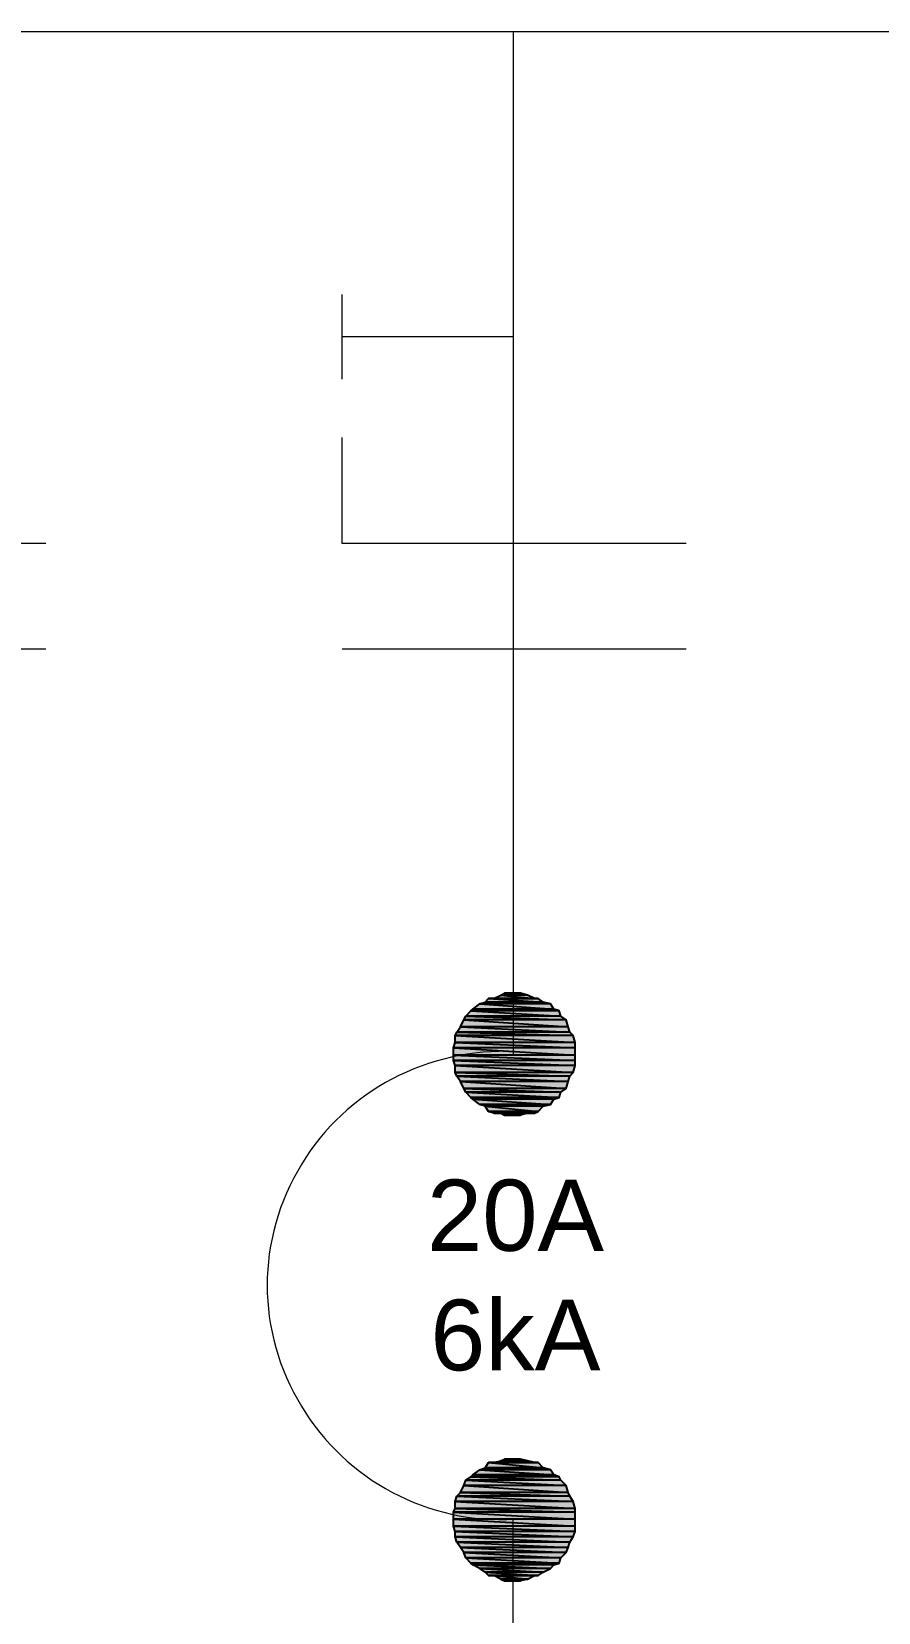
# Model space of a CAD drawing. Header units: millimetres. Extents: x 40 to 176, y -32 to 59.
# Drawn here: x 130.778 to 132.118, y 39.277 to 41.78 of the extents above; entities that cross this region are included whole.
import ezdxf

# ---------------------------------------------------------------- set-up
doc = ezdxf.new("R2010")
doc.units = ezdxf.units.MM
doc.layers.add('13 - Diagrama unifilar', color=7, linetype='Continuous', lineweight=30)
doc.styles.add('Arial0', font='arial.ttf', dxfattribs={"height": 3.14658})

msp = doc.modelspace()

# ---------------------------------------------------------------- hatches: boundary and pattern name
at = {"layer": '13 - Diagrama unifilar', "true_color": 0x000007}
h = msp.add_hatch(color=7, dxfattribs=at)
h.paths.add_polyline_path([(131.588, 40.2431), (131.4958, 40.2431), (131.5992, 40.2403)])
h.paths.add_polyline_path([(131.4958, 40.2431), (131.5992, 40.2403), (131.4875, 40.2403)])
h = msp.add_hatch(color=7, dxfattribs=at)
h.paths.add_polyline_path([(131.5797, 40.2487), (131.5014, 40.2487), (131.588, 40.2431)])
h.paths.add_polyline_path([(131.5014, 40.2487), (131.588, 40.2431), (131.4958, 40.2431)])
h = msp.add_hatch(color=7, dxfattribs=at)
h.paths.add_polyline_path([(131.5629, 40.2543), (131.521, 40.2543), (131.5741, 40.2487)])
h.paths.add_polyline_path([(131.521, 40.2543), (131.5741, 40.2487), (131.5098, 40.2487)])
h = msp.add_hatch(color=7, dxfattribs=at)
h.paths.add_polyline_path([(131.5517, 40.2571), (131.5266, 40.2571), (131.5629, 40.2543)])
h.paths.add_polyline_path([(131.5266, 40.2571), (131.5629, 40.2543), (131.521, 40.2543)])
h = msp.add_hatch(color=7, dxfattribs=at)
h.paths.add_polyline_path([(131.616, 40.2208), (131.4651, 40.2208), (131.6244, 40.2152)])
h.paths.add_polyline_path([(131.4651, 40.2208), (131.6244, 40.2152), (131.4623, 40.2152)])
h = msp.add_hatch(color=7, dxfattribs=at)
h.paths.add_polyline_path([(131.6132, 40.2291), (131.4735, 40.2291), (131.616, 40.2208)])
h.paths.add_polyline_path([(131.4735, 40.2291), (131.616, 40.2208), (131.4651, 40.2208)])
h = msp.add_hatch(color=7, dxfattribs=at)
h.paths.add_polyline_path([(131.6048, 40.2319), (131.4763, 40.2319), (131.6132, 40.2291)])
h.paths.add_polyline_path([(131.4763, 40.2319), (131.6132, 40.2291), (131.4735, 40.2291)])
h = msp.add_hatch(color=7, dxfattribs=at)
h.paths.add_polyline_path([(131.5992, 40.2403), (131.4875, 40.2403), (131.6048, 40.2319)])
h.paths.add_polyline_path([(131.4875, 40.2403), (131.6048, 40.2319), (131.4763, 40.2319)])
h = msp.add_hatch(color=7, dxfattribs=at)
h.paths.add_polyline_path([(131.6299, 40.1956), (131.4512, 40.1956), (131.6355, 40.19)])
h.paths.add_polyline_path([(131.4512, 40.1956), (131.6355, 40.19), (131.4484, 40.19)])
h = msp.add_hatch(color=7, dxfattribs=at)
h.paths.add_polyline_path([(131.6271, 40.204), (131.4567, 40.204), (131.6299, 40.1956)])
h.paths.add_polyline_path([(131.4567, 40.204), (131.6299, 40.1956), (131.4512, 40.1956)])
h = msp.add_hatch(color=7, dxfattribs=at)
h.paths.add_polyline_path([(131.6244, 40.2152), (131.4623, 40.2152), (131.6271, 40.204)])
h.paths.add_polyline_path([(131.4623, 40.2152), (131.6271, 40.204), (131.4567, 40.204)])
h = msp.add_hatch(color=7, dxfattribs=at)
h.paths.add_polyline_path([(131.6383, 40.1789), (131.4484, 40.1789), (131.6383, 40.1705)])
h.paths.add_polyline_path([(131.4484, 40.1789), (131.6383, 40.1705), (131.4456, 40.1705)])
h = msp.add_hatch(color=7, dxfattribs=at)
h.paths.add_polyline_path([(131.6383, 40.1705), (131.4456, 40.1705), (131.6383, 40.1593)])
h.paths.add_polyline_path([(131.4456, 40.1705), (131.6383, 40.1593), (131.4456, 40.1593)])
h = msp.add_hatch(color=7, dxfattribs=at)
h.paths.add_polyline_path([(131.6355, 40.19), (131.4484, 40.19), (131.6383, 40.1789)])
h.paths.add_polyline_path([(131.4484, 40.19), (131.6383, 40.1789), (131.4484, 40.1789)])
h = msp.add_hatch(color=7, dxfattribs=at)
h.paths.add_polyline_path([(131.6383, 40.1593), (131.4456, 40.1593), (131.6383, 40.1509)])
h.paths.add_polyline_path([(131.4456, 40.1593), (131.6383, 40.1509), (131.4456, 40.1509)])
h = msp.add_hatch(color=7, dxfattribs=at)
h.paths.add_polyline_path([(131.6383, 40.1509), (131.4456, 40.1509), (131.6383, 40.1425)])
h.paths.add_polyline_path([(131.4456, 40.1509), (131.6383, 40.1425), (131.4484, 40.1425)])
h = msp.add_hatch(color=7, dxfattribs=at)
h.paths.add_polyline_path([(131.6383, 40.1425), (131.4484, 40.1425), (131.6355, 40.1314)])
h.paths.add_polyline_path([(131.4484, 40.1425), (131.6355, 40.1314), (131.4484, 40.1314)])
h = msp.add_hatch(color=7, dxfattribs=at)
h.paths.add_polyline_path([(131.6355, 40.1314), (131.4484, 40.1314), (131.6299, 40.1258)])
h.paths.add_polyline_path([(131.4484, 40.1314), (131.6299, 40.1258), (131.4512, 40.1258)])
h = msp.add_hatch(color=7, dxfattribs=at)
h.paths.add_polyline_path([(131.6299, 40.1258), (131.4512, 40.1258), (131.6271, 40.1174)])
h.paths.add_polyline_path([(131.4512, 40.1258), (131.6271, 40.1174), (131.4567, 40.1174)])
h = msp.add_hatch(color=7, dxfattribs=at)
h.paths.add_polyline_path([(131.6271, 40.1174), (131.4567, 40.1174), (131.6244, 40.1062)])
h.paths.add_polyline_path([(131.4567, 40.1174), (131.6244, 40.1062), (131.4623, 40.1062)])
h = msp.add_hatch(color=7, dxfattribs=at)
h.paths.add_polyline_path([(131.6244, 40.1062), (131.4623, 40.1062), (131.616, 40.1006)])
h.paths.add_polyline_path([(131.4623, 40.1062), (131.616, 40.1006), (131.4651, 40.1006)])
h = msp.add_hatch(color=7, dxfattribs=at)
h.paths.add_polyline_path([(131.616, 40.1006), (131.4651, 40.1006), (131.6132, 40.0923)])
h.paths.add_polyline_path([(131.4651, 40.1006), (131.6132, 40.0923), (131.4735, 40.0923)])
h = msp.add_hatch(color=7, dxfattribs=at)
h.paths.add_polyline_path([(131.6132, 40.0923), (131.4735, 40.0923), (131.6048, 40.0895)])
h.paths.add_polyline_path([(131.4735, 40.0923), (131.6048, 40.0895), (131.4763, 40.0895)])
h = msp.add_hatch(color=7, dxfattribs=at)
h.paths.add_polyline_path([(131.6048, 40.0895), (131.4763, 40.0895), (131.5992, 40.0811)])
h.paths.add_polyline_path([(131.4763, 40.0895), (131.5992, 40.0811), (131.4875, 40.0811)])
h = msp.add_hatch(color=7, dxfattribs=at)
h.paths.add_polyline_path([(131.5992, 40.0811), (131.4875, 40.0811), (131.588, 40.0783)])
h.paths.add_polyline_path([(131.4875, 40.0811), (131.588, 40.0783), (131.4958, 40.0783)])
h = msp.add_hatch(color=7, dxfattribs=at)
h.paths.add_polyline_path([(131.588, 40.0783), (131.4958, 40.0783), (131.5797, 40.0699)])
h.paths.add_polyline_path([(131.4958, 40.0783), (131.5797, 40.0699), (131.5014, 40.0699)])
h = msp.add_hatch(color=7, dxfattribs=at)
h.paths.add_polyline_path([(131.5797, 40.0699), (131.5014, 40.0699), (131.5741, 40.0671)])
h.paths.add_polyline_path([(131.5014, 40.0699), (131.5741, 40.0671), (131.5098, 40.0671)])
h = msp.add_hatch(color=7, dxfattribs=at)
h.paths.add_polyline_path([(131.521, 40.0671), (131.5266, 40.0643), (131.5517, 40.0643)])
h.paths.add_polyline_path([(131.5266, 40.0643), (131.5517, 40.0643), (131.5461, 40.0643)])
for points in [[(131.521, 40.0671), (131.5629, 40.0671), (131.5517, 40.0643)], [(131.521, 39.3296), (131.5629, 39.3296), (131.5517, 39.3268)]]:
    msp.add_hatch(color=7, dxfattribs=at).paths.add_polyline_path(points)
h = msp.add_hatch(color=7, dxfattribs=at)
h.paths.add_polyline_path([(131.5629, 39.5168), (131.521, 39.5168), (131.5741, 39.514)])
h.paths.add_polyline_path([(131.521, 39.5168), (131.5741, 39.514), (131.5098, 39.514)])
h = msp.add_hatch(color=7, dxfattribs=at)
h.paths.add_polyline_path([(131.5517, 39.5196), (131.5266, 39.5196), (131.5629, 39.5168)])
h.paths.add_polyline_path([(131.5266, 39.5196), (131.5629, 39.5168), (131.521, 39.5168)])
h = msp.add_hatch(color=7, dxfattribs=at)
h.paths.add_polyline_path([(131.6132, 39.4917), (131.4735, 39.4917), (131.616, 39.4861)])
h.paths.add_polyline_path([(131.4735, 39.4917), (131.616, 39.4861), (131.4651, 39.4861)])
h = msp.add_hatch(color=7, dxfattribs=at)
h.paths.add_polyline_path([(131.6048, 39.4945), (131.4763, 39.4945), (131.6132, 39.4917)])
h.paths.add_polyline_path([(131.4763, 39.4945), (131.6132, 39.4917), (131.4735, 39.4917)])
h = msp.add_hatch(color=7, dxfattribs=at)
h.paths.add_polyline_path([(131.5992, 39.5028), (131.4875, 39.5028), (131.6048, 39.4945)])
h.paths.add_polyline_path([(131.4875, 39.5028), (131.6048, 39.4945), (131.4763, 39.4945)])
h = msp.add_hatch(color=7, dxfattribs=at)
h.paths.add_polyline_path([(131.588, 39.5056), (131.4958, 39.5056), (131.5992, 39.5028)])
h.paths.add_polyline_path([(131.4958, 39.5056), (131.5992, 39.5028), (131.4875, 39.5028)])
h = msp.add_hatch(color=7, dxfattribs=at)
h.paths.add_polyline_path([(131.5797, 39.514), (131.5014, 39.514), (131.588, 39.5056)])
h.paths.add_polyline_path([(131.5014, 39.514), (131.588, 39.5056), (131.4958, 39.5056)])
h = msp.add_hatch(color=7, dxfattribs=at)
h.paths.add_polyline_path([(131.6271, 39.4665), (131.4567, 39.4665), (131.6299, 39.4609)])
h.paths.add_polyline_path([(131.4567, 39.4665), (131.6299, 39.4609), (131.4512, 39.4609)])
h = msp.add_hatch(color=7, dxfattribs=at)
h.paths.add_polyline_path([(131.6244, 39.4777), (131.4623, 39.4777), (131.6271, 39.4665)])
h.paths.add_polyline_path([(131.4623, 39.4777), (131.6271, 39.4665), (131.4567, 39.4665)])
h = msp.add_hatch(color=7, dxfattribs=at)
h.paths.add_polyline_path([(131.616, 39.4861), (131.4651, 39.4861), (131.6244, 39.4777)])
h.paths.add_polyline_path([(131.4651, 39.4861), (131.6244, 39.4777), (131.4623, 39.4777)])
h = msp.add_hatch(color=7, dxfattribs=at)
h.paths.add_polyline_path([(131.6383, 39.4414), (131.4484, 39.4414), (131.6383, 39.4358)])
h.paths.add_polyline_path([(131.4484, 39.4414), (131.6383, 39.4358), (131.4456, 39.4358)])
h = msp.add_hatch(color=7, dxfattribs=at)
h.paths.add_polyline_path([(131.6299, 39.4609), (131.4512, 39.4609), (131.6355, 39.4525)])
h.paths.add_polyline_path([(131.4512, 39.4609), (131.6355, 39.4525), (131.4484, 39.4525)])
h = msp.add_hatch(color=7, dxfattribs=at)
h.paths.add_polyline_path([(131.6355, 39.4525), (131.4484, 39.4525), (131.6383, 39.4414)])
h.paths.add_polyline_path([(131.4484, 39.4525), (131.6383, 39.4414), (131.4484, 39.4414)])
h = msp.add_hatch(color=7, dxfattribs=at)
h.paths.add_polyline_path([(131.6383, 39.4358), (131.4456, 39.4358), (131.6383, 39.4246)])
h.paths.add_polyline_path([(131.4456, 39.4358), (131.6383, 39.4246), (131.4456, 39.4246)])
h = msp.add_hatch(color=7, dxfattribs=at)
h.paths.add_polyline_path([(131.6383, 39.4246), (131.4456, 39.4246), (131.6383, 39.4134)])
h.paths.add_polyline_path([(131.4456, 39.4246), (131.6383, 39.4134), (131.4456, 39.4134)])
h = msp.add_hatch(color=7, dxfattribs=at)
h.paths.add_polyline_path([(131.6383, 39.4134), (131.4456, 39.4134), (131.6383, 39.4051)])
h.paths.add_polyline_path([(131.4456, 39.4134), (131.6383, 39.4051), (131.4484, 39.4051)])
h = msp.add_hatch(color=7, dxfattribs=at)
h.paths.add_polyline_path([(131.6383, 39.4051), (131.4484, 39.4051), (131.6355, 39.3967)])
h.paths.add_polyline_path([(131.4484, 39.4051), (131.6355, 39.3967), (131.4484, 39.3967)])
h = msp.add_hatch(color=7, dxfattribs=at)
h.paths.add_polyline_path([(131.6355, 39.3967), (131.4484, 39.3967), (131.6299, 39.3883)])
h.paths.add_polyline_path([(131.4484, 39.3967), (131.6299, 39.3883), (131.4512, 39.3883)])
h = msp.add_hatch(color=7, dxfattribs=at)
h.paths.add_polyline_path([(131.6299, 39.3883), (131.4512, 39.3883), (131.6271, 39.3799)])
h.paths.add_polyline_path([(131.4512, 39.3883), (131.6271, 39.3799), (131.4567, 39.3799)])
h = msp.add_hatch(color=7, dxfattribs=at)
h.paths.add_polyline_path([(131.6271, 39.3799), (131.4567, 39.3799), (131.6244, 39.3715)])
h.paths.add_polyline_path([(131.4567, 39.3799), (131.6244, 39.3715), (131.4623, 39.3715)])
h = msp.add_hatch(color=7, dxfattribs=at)
h.paths.add_polyline_path([(131.6244, 39.3715), (131.4623, 39.3715), (131.616, 39.3632)])
h.paths.add_polyline_path([(131.4623, 39.3715), (131.616, 39.3632), (131.4651, 39.3632)])
h = msp.add_hatch(color=7, dxfattribs=at)
h.paths.add_polyline_path([(131.616, 39.3632), (131.4651, 39.3632), (131.6132, 39.3548)])
h.paths.add_polyline_path([(131.4651, 39.3632), (131.6132, 39.3548), (131.4735, 39.3548)])
h = msp.add_hatch(color=7, dxfattribs=at)
h.paths.add_polyline_path([(131.6132, 39.3548), (131.4735, 39.3548), (131.6048, 39.352)])
h.paths.add_polyline_path([(131.4735, 39.3548), (131.6048, 39.352), (131.4763, 39.352)])
h = msp.add_hatch(color=7, dxfattribs=at)
h.paths.add_polyline_path([(131.6048, 39.352), (131.4763, 39.352), (131.5992, 39.3464)])
h.paths.add_polyline_path([(131.4763, 39.352), (131.5992, 39.3464), (131.4875, 39.3464)])
h = msp.add_hatch(color=7, dxfattribs=at)
h.paths.add_polyline_path([(131.5992, 39.3464), (131.4875, 39.3464), (131.588, 39.3408)])
h.paths.add_polyline_path([(131.4875, 39.3464), (131.588, 39.3408), (131.4958, 39.3408)])
h = msp.add_hatch(color=7, dxfattribs=at)
h.paths.add_polyline_path([(131.588, 39.3408), (131.4958, 39.3408), (131.5797, 39.3352)])
h.paths.add_polyline_path([(131.4958, 39.3408), (131.5797, 39.3352), (131.5014, 39.3352)])
h = msp.add_hatch(color=7, dxfattribs=at)
h.paths.add_polyline_path([(131.5741, 39.3352), (131.5098, 39.3352), (131.5629, 39.3296)])
h.paths.add_polyline_path([(131.5098, 39.3352), (131.5629, 39.3296), (131.521, 39.3296)])
h = msp.add_hatch(color=7, dxfattribs=at)
h.paths.add_polyline_path([(131.521, 39.3296), (131.5266, 39.3268), (131.5517, 39.3268)])
h.paths.add_polyline_path([(131.5266, 39.3268), (131.5517, 39.3268), (131.5461, 39.3268)])

# ---------------------------------------------------------------- linework, layer by layer
at = {"layer": '13 - Diagrama unifilar', "color": 7, "linetype": 'Continuous', "lineweight": 9, "true_color": 0x000007}
for points in [[(129.518, 41.7795), (136.6052, 41.7795), (136.6052, 41.7795)], [(131.5405, 41.7795), (131.5405, 40.1593), (131.5405, 40.1593)], [(131.5405, 41.2963), (131.2696, 41.2963), (131.2696, 41.3633)], [(131.2696, 41.2292), (131.2696, 41.2963), (131.2696, 41.2963)], [(130.8003, 40.9694), (130.5293, 40.9694), (130.2583, 40.9694), (130.2583, 41.137)], [(131.8143, 40.9694), (131.5405, 40.9694), (131.2696, 40.9694), (131.2696, 41.137)], [(130.8003, 40.8018), (130.5293, 40.8018), (130.2583, 40.8018)], [(131.8143, 40.8018), (131.5405, 40.8018), (131.2696, 40.8018)], [(131.5405, 37.0753), (131.5405, 39.4246), (131.5405, 39.4246)]]:
    msp.add_lwpolyline(points, dxfattribs=at)
at = {"layer": '13 - Diagrama unifilar', "color": 7, "linetype": 'Continuous', "lineweight": -2, "true_color": 0x000007}
for points in [[(131.4958, 40.2431), (131.5992, 40.2403), (131.4875, 40.2403)], [(131.5014, 40.2487), (131.588, 40.2431), (131.4958, 40.2431)], [(131.588, 40.2431), (131.4958, 40.2431), (131.5992, 40.2403)], [(131.5098, 40.2487), (131.5797, 40.2487), (131.5014, 40.2487)], [(131.5797, 40.2487), (131.5014, 40.2487), (131.588, 40.2431)], [(131.521, 40.2543), (131.5741, 40.2487), (131.5098, 40.2487)], [(131.5741, 40.2487), (131.5098, 40.2487), (131.5797, 40.2487)], [(131.5266, 40.2571), (131.5629, 40.2543), (131.521, 40.2543)], [(131.5629, 40.2543), (131.521, 40.2543), (131.5741, 40.2487)], [(131.5461, 40.2571), (131.5517, 40.2571), (131.5266, 40.2571)], [(131.5517, 40.2571), (131.5266, 40.2571), (131.5629, 40.2543)], [(131.4651, 40.2208), (131.6244, 40.2152), (131.4623, 40.2152)], [(131.4735, 40.2291), (131.616, 40.2208), (131.4651, 40.2208)], [(131.616, 40.2208), (131.4651, 40.2208), (131.6244, 40.2152)], [(131.4763, 40.2319), (131.6132, 40.2291), (131.4735, 40.2291)], [(131.6132, 40.2291), (131.4735, 40.2291), (131.616, 40.2208)], [(131.4875, 40.2403), (131.6048, 40.2319), (131.4763, 40.2319)], [(131.6048, 40.2319), (131.4763, 40.2319), (131.6132, 40.2291)], [(131.5992, 40.2403), (131.4875, 40.2403), (131.6048, 40.2319)], [(131.4512, 40.1956), (131.6355, 40.19), (131.4484, 40.19)], [(131.4567, 40.204), (131.6299, 40.1956), (131.4512, 40.1956)], [(131.6299, 40.1956), (131.4512, 40.1956), (131.6355, 40.19)], [(131.4623, 40.2152), (131.6271, 40.204), (131.4567, 40.204)], [(131.6271, 40.204), (131.4567, 40.204), (131.6299, 40.1956)], [(131.6244, 40.2152), (131.4623, 40.2152), (131.6271, 40.204)], [(131.4484, 40.1789), (131.6383, 40.1705), (131.4456, 40.1705)], [(131.6383, 40.1705), (131.4456, 40.1705), (131.6383, 40.1593)], [(131.4456, 40.1705), (131.6383, 40.1593), (131.4456, 40.1593)], [(131.6355, 40.19), (131.4484, 40.19), (131.6383, 40.1789)], [(131.4484, 40.19), (131.6383, 40.1789), (131.4484, 40.1789)], [(131.6383, 40.1789), (131.4484, 40.1789), (131.6383, 40.1705)], [(131.6383, 40.1593), (131.4456, 40.1593), (131.6383, 40.1509)], [(131.4456, 40.1593), (131.6383, 40.1509), (131.4456, 40.1509)], [(131.6383, 40.1509), (131.4456, 40.1509), (131.6383, 40.1425)], [(131.4456, 40.1509), (131.6383, 40.1425), (131.4484, 40.1425)], [(131.6383, 40.1425), (131.4484, 40.1425), (131.6355, 40.1314)], [(131.4484, 40.1425), (131.6355, 40.1314), (131.4484, 40.1314)], [(131.6355, 40.1314), (131.4484, 40.1314), (131.6299, 40.1258)], [(131.4484, 40.1314), (131.6299, 40.1258), (131.4512, 40.1258)], [(131.6299, 40.1258), (131.4512, 40.1258), (131.6271, 40.1174)], [(131.4512, 40.1258), (131.6271, 40.1174), (131.4567, 40.1174)], [(131.6271, 40.1174), (131.4567, 40.1174), (131.6244, 40.1062)], [(131.4567, 40.1174), (131.6244, 40.1062), (131.4623, 40.1062)], [(131.6244, 40.1062), (131.4623, 40.1062), (131.616, 40.1006)], [(131.4623, 40.1062), (131.616, 40.1006), (131.4651, 40.1006)], [(131.616, 40.1006), (131.4651, 40.1006), (131.6132, 40.0923)], [(131.4651, 40.1006), (131.6132, 40.0923), (131.4735, 40.0923)], [(131.6132, 40.0923), (131.4735, 40.0923), (131.6048, 40.0895)], [(131.4735, 40.0923), (131.6048, 40.0895), (131.4763, 40.0895)], [(131.6048, 40.0895), (131.4763, 40.0895), (131.5992, 40.0811)], [(131.4763, 40.0895), (131.5992, 40.0811), (131.4875, 40.0811)], [(131.5992, 40.0811), (131.4875, 40.0811), (131.588, 40.0783)], [(131.4875, 40.0811), (131.588, 40.0783), (131.4958, 40.0783)], [(131.588, 40.0783), (131.4958, 40.0783), (131.5797, 40.0699)], [(131.4958, 40.0783), (131.5797, 40.0699), (131.5014, 40.0699)], [(131.5797, 40.0699), (131.5014, 40.0699), (131.5741, 40.0671)], [(131.5014, 40.0699), (131.5741, 40.0671), (131.5098, 40.0671)], [(131.5741, 40.0671), (131.5098, 40.0671), (131.5629, 40.0671)], [(131.5098, 40.0671), (131.5629, 40.0671), (131.521, 40.0671)], [(131.521, 40.0671), (131.5266, 40.0643), (131.5517, 40.0643)], [(131.521, 40.0671), (131.5629, 40.0671), (131.5517, 40.0643)], [(131.5266, 40.0643), (131.5517, 40.0643), (131.5461, 40.0643)], [(131.521, 39.5168), (131.5741, 39.514), (131.5098, 39.514)], [(131.5266, 39.5196), (131.5629, 39.5168), (131.521, 39.5168)], [(131.5629, 39.5168), (131.521, 39.5168), (131.5741, 39.514)], [(131.5461, 39.5196), (131.5517, 39.5196), (131.5266, 39.5196)], [(131.5517, 39.5196), (131.5266, 39.5196), (131.5629, 39.5168)], [(131.4735, 39.4917), (131.616, 39.4861), (131.4651, 39.4861)], [(131.4763, 39.4945), (131.6132, 39.4917), (131.4735, 39.4917)], [(131.6132, 39.4917), (131.4735, 39.4917), (131.616, 39.4861)], [(131.4875, 39.5028), (131.6048, 39.4945), (131.4763, 39.4945)], [(131.6048, 39.4945), (131.4763, 39.4945), (131.6132, 39.4917)], [(131.4958, 39.5056), (131.5992, 39.5028), (131.4875, 39.5028)], [(131.5992, 39.5028), (131.4875, 39.5028), (131.6048, 39.4945)], [(131.5014, 39.514), (131.588, 39.5056), (131.4958, 39.5056)], [(131.588, 39.5056), (131.4958, 39.5056), (131.5992, 39.5028)], [(131.5098, 39.514), (131.5797, 39.514), (131.5014, 39.514)], [(131.5797, 39.514), (131.5014, 39.514), (131.588, 39.5056)], [(131.5741, 39.514), (131.5098, 39.514), (131.5797, 39.514)], [(131.4567, 39.4665), (131.6299, 39.4609), (131.4512, 39.4609)], [(131.4623, 39.4777), (131.6271, 39.4665), (131.4567, 39.4665)], [(131.6271, 39.4665), (131.4567, 39.4665), (131.6299, 39.4609)], [(131.4651, 39.4861), (131.6244, 39.4777), (131.4623, 39.4777)], [(131.6244, 39.4777), (131.4623, 39.4777), (131.6271, 39.4665)], [(131.616, 39.4861), (131.4651, 39.4861), (131.6244, 39.4777)], [(131.4484, 39.4414), (131.6383, 39.4358), (131.4456, 39.4358)], [(131.4512, 39.4609), (131.6355, 39.4525), (131.4484, 39.4525)], [(131.6355, 39.4525), (131.4484, 39.4525), (131.6383, 39.4414)], [(131.4484, 39.4525), (131.6383, 39.4414), (131.4484, 39.4414)], [(131.6383, 39.4414), (131.4484, 39.4414), (131.6383, 39.4358)], [(131.6299, 39.4609), (131.4512, 39.4609), (131.6355, 39.4525)], [(131.6383, 39.4358), (131.4456, 39.4358), (131.6383, 39.4246)], [(131.4456, 39.4358), (131.6383, 39.4246), (131.4456, 39.4246)], [(131.6383, 39.4246), (131.4456, 39.4246), (131.6383, 39.4134)], [(131.4456, 39.4246), (131.6383, 39.4134), (131.4456, 39.4134)], [(131.6383, 39.4134), (131.4456, 39.4134), (131.6383, 39.4051)], [(131.4456, 39.4134), (131.6383, 39.4051), (131.4484, 39.4051)], [(131.6383, 39.4051), (131.4484, 39.4051), (131.6355, 39.3967)], [(131.4484, 39.4051), (131.6355, 39.3967), (131.4484, 39.3967)], [(131.6355, 39.3967), (131.4484, 39.3967), (131.6299, 39.3883)], [(131.4484, 39.3967), (131.6299, 39.3883), (131.4512, 39.3883)], [(131.6299, 39.3883), (131.4512, 39.3883), (131.6271, 39.3799)], [(131.4512, 39.3883), (131.6271, 39.3799), (131.4567, 39.3799)], [(131.6271, 39.3799), (131.4567, 39.3799), (131.6244, 39.3715)], [(131.4567, 39.3799), (131.6244, 39.3715), (131.4623, 39.3715)], [(131.6244, 39.3715), (131.4623, 39.3715), (131.616, 39.3632)], [(131.4623, 39.3715), (131.616, 39.3632), (131.4651, 39.3632)], [(131.616, 39.3632), (131.4651, 39.3632), (131.6132, 39.3548)], [(131.4651, 39.3632), (131.6132, 39.3548), (131.4735, 39.3548)], [(131.6132, 39.3548), (131.4735, 39.3548), (131.6048, 39.352)], [(131.4735, 39.3548), (131.6048, 39.352), (131.4763, 39.352)], [(131.6048, 39.352), (131.4763, 39.352), (131.5992, 39.3464)], [(131.4763, 39.352), (131.5992, 39.3464), (131.4875, 39.3464)], [(131.5992, 39.3464), (131.4875, 39.3464), (131.588, 39.3408)], [(131.4875, 39.3464), (131.588, 39.3408), (131.4958, 39.3408)], [(131.588, 39.3408), (131.4958, 39.3408), (131.5797, 39.3352)], [(131.4958, 39.3408), (131.5797, 39.3352), (131.5014, 39.3352)], [(131.5797, 39.3352), (131.5014, 39.3352), (131.5741, 39.3352)], [(131.5014, 39.3352), (131.5741, 39.3352), (131.5098, 39.3352)], [(131.5741, 39.3352), (131.5098, 39.3352), (131.5629, 39.3296)], [(131.5098, 39.3352), (131.5629, 39.3296), (131.521, 39.3296)], [(131.521, 39.3296), (131.5266, 39.3268), (131.5517, 39.3268)], [(131.521, 39.3296), (131.5629, 39.3296), (131.5517, 39.3268)], [(131.5266, 39.3268), (131.5517, 39.3268), (131.5461, 39.3268)]]:
    msp.add_lwpolyline(points, close=True, dxfattribs=at)
at = {"layer": '13 - Diagrama unifilar', "color": 7, "linetype": 'Continuous', "lineweight": 9, "true_color": 0x000007}
msp.add_open_spline([(131.5433, 40.1649), (131.4065, 40.1705), (131.2752, 40.1034), (131.2053, 39.9861), (131.2053, 39.9861), (131.1327, 39.8688), (131.1327, 39.7207), (131.2053, 39.6034), (131.2053, 39.6034), (131.2752, 39.4861), (131.4065, 39.4162), (131.5433, 39.4246)], degree=3, knots=[0, 0, 0, 0, 0.083333, 0.083333, 0.083333, 0.083334, 0.166667, 0.166667, 0.166667, 0.166668, 1, 1, 1, 1], dxfattribs=at)
msp.add_open_spline([(131.5433, 40.1649), (131.4065, 40.1705), (131.2752, 40.1034), (131.2053, 39.9861), (131.2053, 39.9861), (131.1327, 39.8688), (131.1327, 39.7207), (131.2053, 39.6034), (131.2053, 39.6034), (131.2752, 39.4861), (131.4065, 39.4162), (131.5433, 39.4246)], degree=3, knots=[0, 0, 0, 0, 0.083333, 0.083333, 0.083333, 0.083334, 0.166667, 0.166667, 0.166667, 0.166668, 1, 1, 1, 1], dxfattribs=at)

# ---------------------------------------------------------------- texts
at = {"layer": '13 - Diagrama unifilar', "color": 7, "true_color": 0x000007, "style": 'Arial0'}
for s, height, p in [('20A', 0.11275, (131.4037, 39.8493)), ('6kA', 0.11194, (131.4092, 39.6601))]:
    msp.add_text(s, height=height, dxfattribs=at).set_placement(p)

doc.saveas('drawing.dxf')
